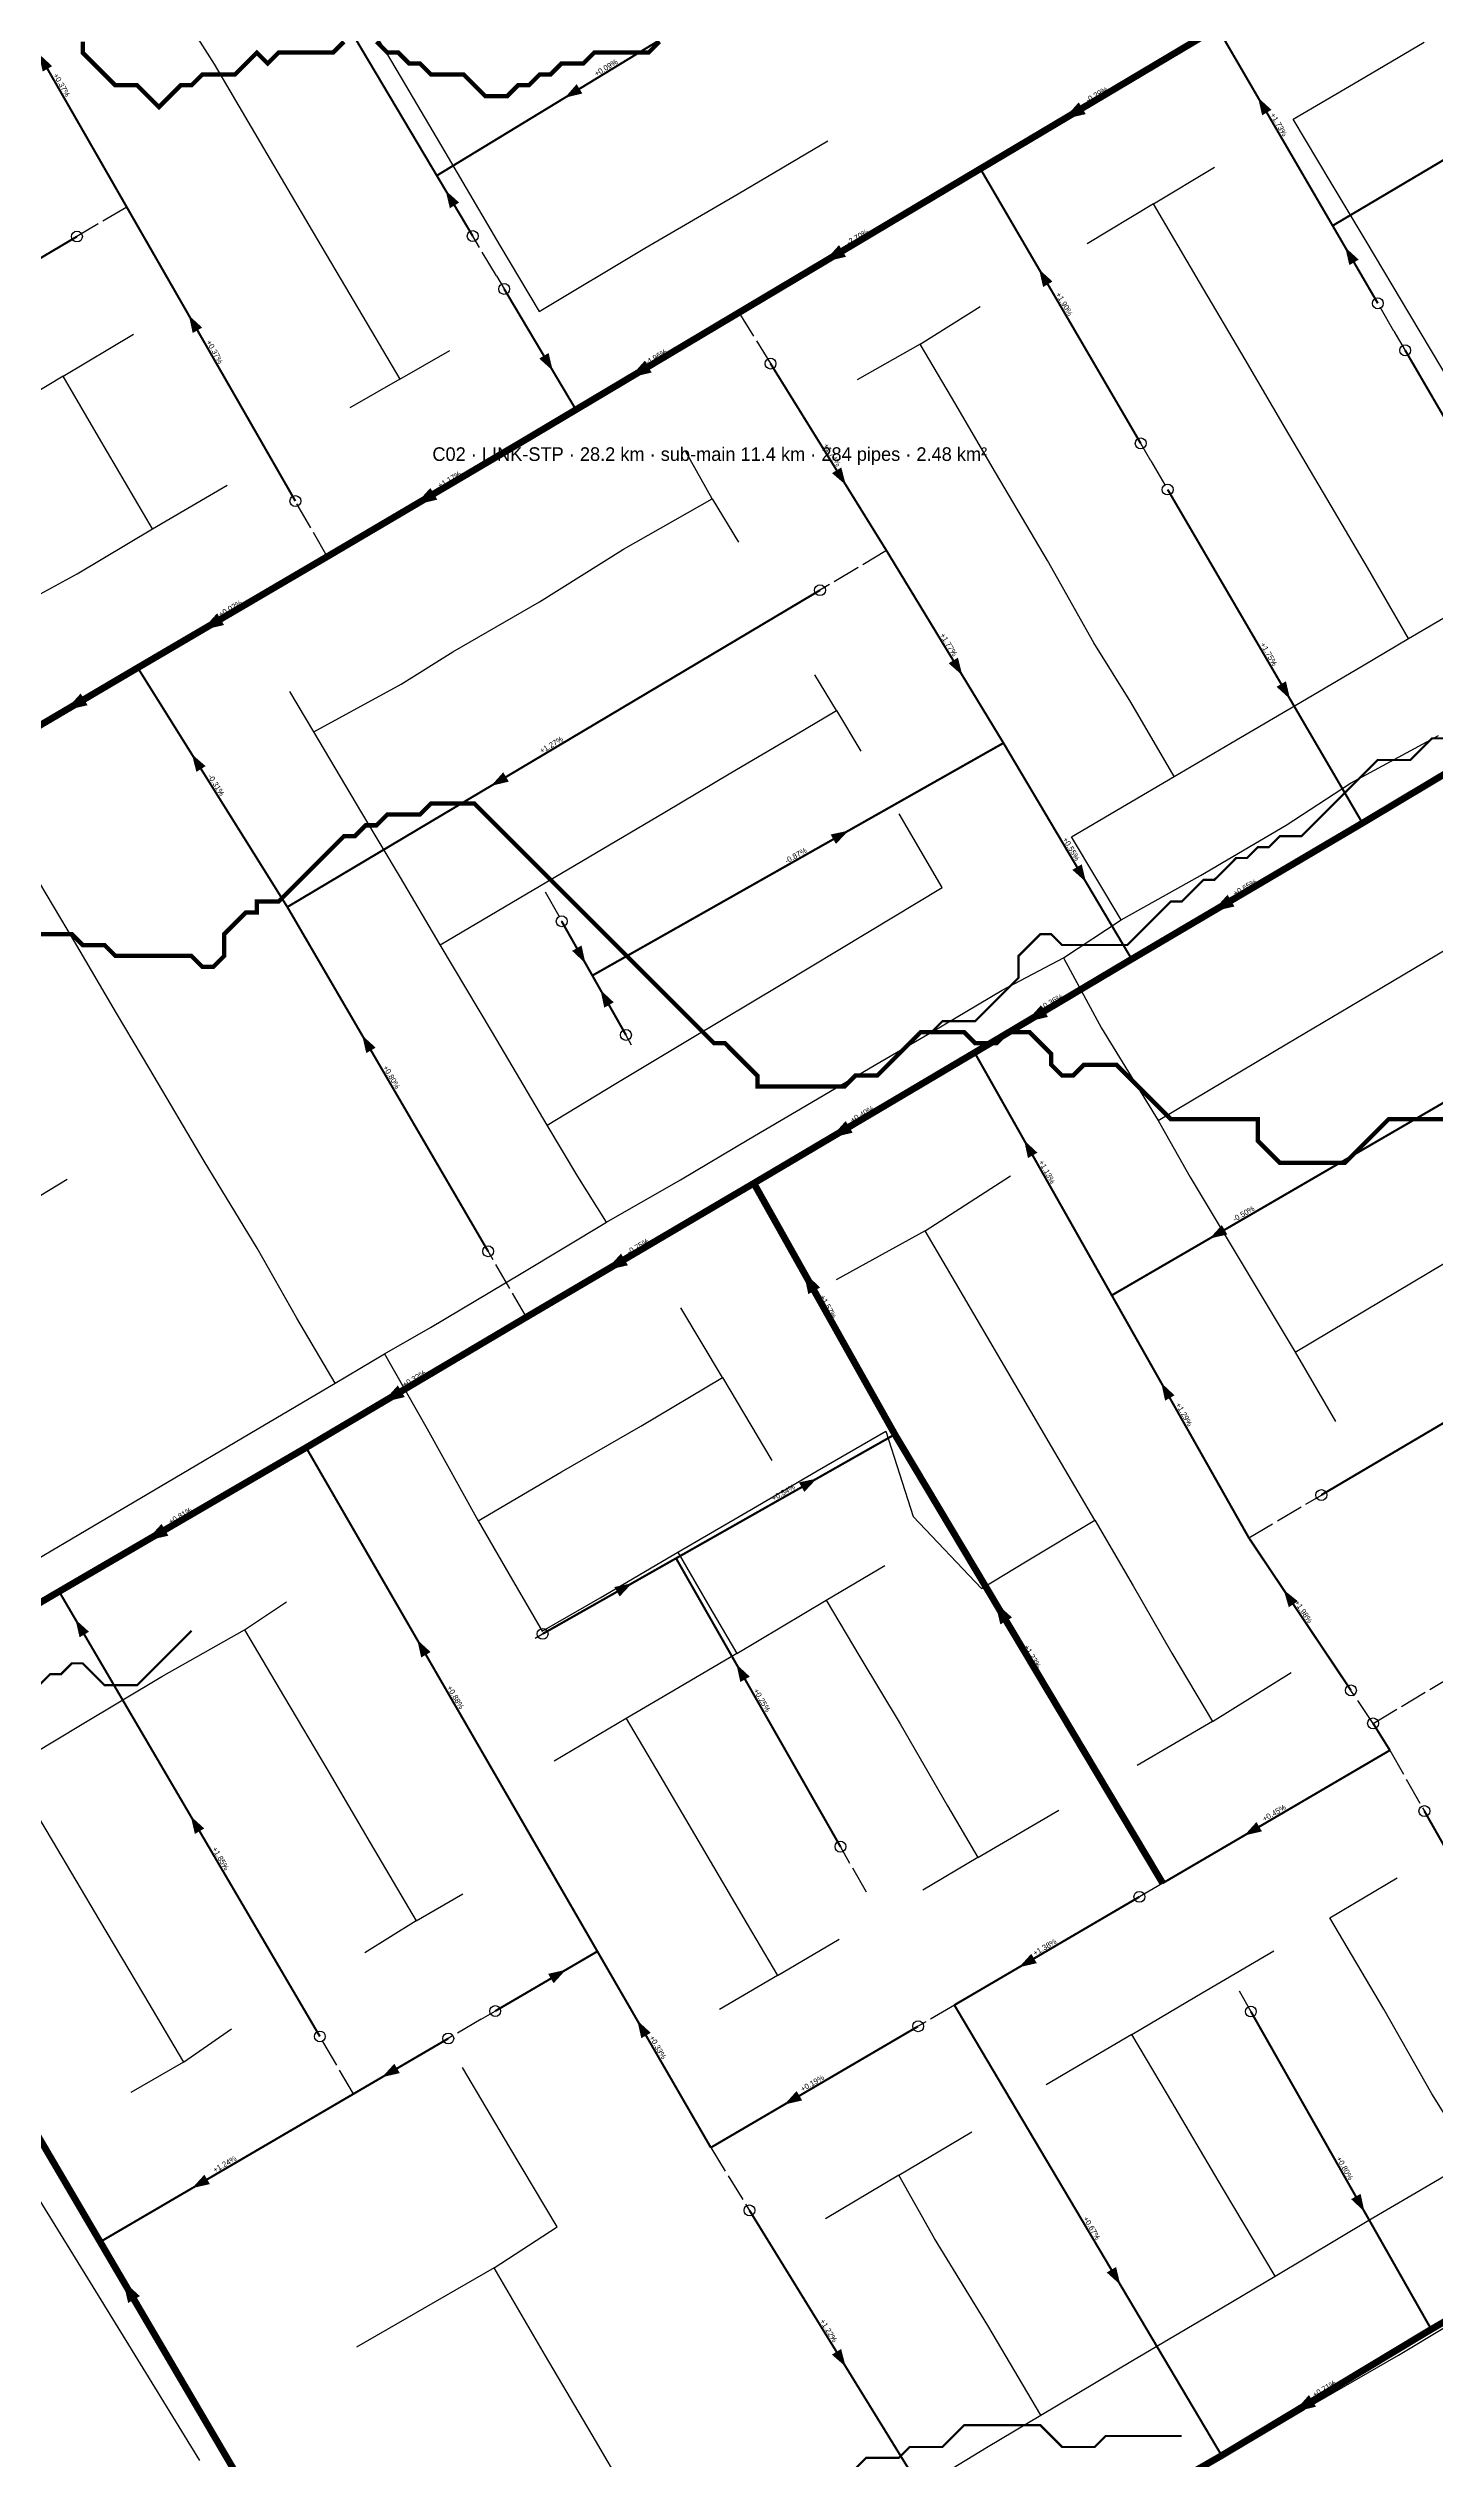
# Model space of a CAD drawing. Header units: metres. Extents: x 441395 to 476894, y 2561381 to 2578972.
# Drawn here: x 445701 to 446212, y 2565940 to 2566827 of the extents above; entities that cross this region are included whole.
import ezdxf
from ezdxf.enums import TextEntityAlignment as Align

# ---------------------------------------------------------------- set-up
doc = ezdxf.new("R2010")
doc.units = ezdxf.units.M
doc.header["$LTSCALE"] = 8
doc.linetypes.add('DASHDOT', pattern=[3.556, 2.54, -0.508, 0, -0.508])
doc.linetypes.add('DASHED', pattern=[1.524, 1.27, -0.254])
for name, color, linetype in [('A_ARROWS', 7, 'Continuous'), ('A_BRANCH', 7, 'Continuous'), ('A_BUILT_2006', 252, 'Continuous'), ('A_CATCH_LABEL', 7, 'Continuous'), ('A_GRADIENT', 8, 'Continuous'), ('A_HEAD_GAP', 8, 'Continuous'), ('A_HEADS', 8, 'Continuous'), ('A_LATERAL', 7, 'Continuous'), ('A_STREAMS', 5, 'Continuous'), ('A_SUBMAIN', 7, 'Continuous')]:
    doc.layers.add(name, color=color, linetype=linetype)

msp = doc.modelspace()

# ---------------------------------------------------------------- linework, layer by layer
at = {"layer": 'A_ARROWS', "color": 1}
for points in [[(445697.98, 2566824.58), (445702.9, 2566820.02), (445699.43, 2566818.03)], [(445891.35, 2566808.35), (445895.78, 2566813.39), (445897.86, 2566809.97)], [(446074.81, 2566800.46), (446080.41, 2566806.7), (446082.97, 2566802.4)], [(446146.35, 2566808.47), (446151.3, 2566803.95), (446147.84, 2566801.93)], [(445847.59, 2566774.32), (445852.58, 2566769.84), (445849.14, 2566767.79)], [(445986.66, 2566747.99), (445992.26, 2566754.23), (445994.82, 2566749.93)], [(446178.42, 2566753.39), (446183.37, 2566748.87), (446179.91, 2566746.85)], [(446065.81, 2566745.34), (446070.77, 2566740.82), (446067.31, 2566738.8)], [(445753.14, 2566728.44), (445758.06, 2566723.88), (445754.59, 2566721.89)], [(445887, 2566708.01), (445882.01, 2566712.49), (445885.45, 2566714.54)], [(445915.19, 2566705.41), (445920.78, 2566711.65), (445923.34, 2566707.36)], [(445836.36, 2566658.7), (445841.98, 2566664.92), (445844.52, 2566660.61)], [(445994.77, 2566665.98), (445989.69, 2566670.37), (445993.09, 2566672.47)], [(445757.93, 2566612.63), (445763.57, 2566618.83), (445766.1, 2566614.51)], [(446037.6, 2566596.01), (446032.56, 2566600.44), (446035.98, 2566602.52)], [(446158.11, 2566587.29), (446153.15, 2566591.8), (446156.61, 2566593.82)], [(445707.76, 2566583.12), (445713.38, 2566589.34), (445715.92, 2566585.03)], [(445754.26, 2566567.01), (445759.34, 2566562.64), (445755.95, 2566560.52)], [(445864.3, 2566555.38), (445868.78, 2566560.37), (445870.82, 2566556.93)], [(445995.73, 2566538.9), (445991.14, 2566534.01), (445989.18, 2566537.49)], [(446083.06, 2566520.01), (446078.07, 2566524.49), (446081.51, 2566526.53)], [(446129.52, 2566509.13), (446135.14, 2566515.34), (446137.68, 2566511.03)], [(445899, 2566490.12), (445894.11, 2566494.71), (445897.59, 2566496.68)], [(445904.52, 2566480.38), (445909.41, 2566475.79), (445905.93, 2566473.82)], [(446060.93, 2566468.48), (446066.53, 2566474.72), (446069.08, 2566470.42)], [(445816.91, 2566463.65), (445821.86, 2566459.12), (445818.4, 2566457.11)], [(445989.11, 2566425.92), (445994.72, 2566432.15), (445997.26, 2566427.84)], [(446060.33, 2566425.08), (446065.22, 2566420.49), (446061.74, 2566418.52)], [(446128.5, 2566388.92), (446133.03, 2566393.86), (446135.04, 2566390.4)], [(445906.46, 2566377.19), (445912.09, 2566383.4), (445914.62, 2566379.1)], [(445979.23, 2566376.68), (445985.32, 2566370.92), (445980.96, 2566368.48)], [(445824.41, 2566328.71), (445830.02, 2566334.93), (445832.57, 2566330.63)], [(446110.75, 2566335.87), (446115.64, 2566331.29), (446112.16, 2566329.32)], [(445984.09, 2566300.66), (445979.5, 2566295.77), (445977.53, 2566299.25)], [(445737.47, 2566277.79), (445743.12, 2566283.98), (445745.64, 2566279.66)], [(445916.19, 2566262.2), (445911.6, 2566257.31), (445909.63, 2566260.79)], [(446155.75, 2566259.78), (446160.98, 2566255.58), (446157.65, 2566253.35)], [(445711.48, 2566248.85), (445716.44, 2566244.34), (445712.99, 2566242.32)], [(446049.62, 2566255.2), (446055.87, 2566249.61), (446051.58, 2566247.05)], [(445837.14, 2566241.42), (445842.07, 2566236.88), (445838.61, 2566234.88)], [(445954.53, 2566232.41), (445959.44, 2566227.84), (445955.96, 2566225.86)], [(445753.87, 2566176.53), (445758.83, 2566172.02), (445755.38, 2566170)], [(446141.25, 2566169.42), (446145.76, 2566174.38), (446147.78, 2566170.93)], [(446058.43, 2566120.97), (446062.95, 2566125.93), (446064.97, 2566122.48)], [(445891.83, 2566120.05), (445887.31, 2566115.1), (445885.29, 2566118.55)], [(445918.08, 2566101.42), (445923.02, 2566096.88), (445919.55, 2566094.88)], [(445824.2, 2566080.55), (445828.72, 2566085.5), (445830.74, 2566082.05)], [(445972.16, 2566070.5), (445976.67, 2566075.46), (445978.69, 2566072)], [(445754.37, 2566039.75), (445758.88, 2566044.7), (445760.9, 2566041.25)], [(446185.48, 2566031.11), (446180.58, 2566035.69), (446184.06, 2566037.67)], [(446095.69, 2566004.25), (446090.7, 2566008.73), (446094.14, 2566010.77)], [(445728.95, 2566005.69), (445735.16, 2566000.06), (445730.85, 2565997.53)], [(445994.7, 2565974.13), (445989.64, 2565978.54), (445993.04, 2565980.63)], [(446159.5, 2565957.42), (446165.07, 2565963.69), (446167.65, 2565959.4)]]:
    msp.add_solid(points, dxfattribs=at)
at = {"layer": 'A_BRANCH', "color": 1, "const_width": 0.8}
for points in [[(445857.56, 2566757.55), (445844.35, 2566779.77)], [(445967.07, 2566710.64), (446009.72, 2566641.87)], [(446200.46, 2566715.52), (446271.48, 2566593.52)], [(446113.11, 2566664.33), (446184.74, 2566541.68)], [(445985.26, 2566627.32), (445789.39, 2566510.83)], [(446416.28, 2566556.01), (446191.06, 2566425.24)], [(445863.22, 2566384.23), (445789.39, 2566510.83)], [(446180.52, 2566222.79), (446142.95, 2566278.9)], [(445801.35, 2566095.53), (445725.59, 2566224.78)], [(446207.51, 2566178.42), (446234.65, 2566130.6)], [(446102.7, 2566146.87), (446034.68, 2566107.07)], [(445865.83, 2566104.87), (445903.4, 2566126.81)], [(445959.33, 2566031.57), (446014.78, 2565941.52)]]:
    msp.add_lwpolyline(points, dxfattribs=at)
at = {"layer": 'A_BRANCH', "color": 1, "linetype": 'DASHED', "const_width": 0.8}
for points in [[(445792.33, 2566660.11), (445730.32, 2566768.21)], [(445712.02, 2566757.37), (445643.11, 2566716.57)], [(446169.62, 2566294.62), (446345.12, 2566398.08)], [(446021.36, 2566099.28), (445945.11, 2566054.67)]]:
    msp.add_lwpolyline(points, dxfattribs=at)
at = {"layer": 'A_BUILT_2006', "color": 252}
for points in [[(445746.22, 2566846.43), (445762.42, 2566820.71)], [(445811.88, 2566848.46), (445829.68, 2566818.44)], [(446183.49, 2566814.76), (446207.46, 2566828.85)], [(445762.42, 2566820.71), (445780.6, 2566789.87)], [(445829.68, 2566818.44), (445847.24, 2566788.56)], [(446159.24, 2566800.5), (446183.49, 2566814.76)], [(446172.85, 2566777.74), (446159.24, 2566800.5)], [(445780.6, 2566789.87), (445798.54, 2566759.47)], [(445847.24, 2566788.56), (445867.48, 2566754.05)], [(445955.22, 2566773.06), (445988.13, 2566792.54)], [(446107.93, 2566769.41), (446130.28, 2566782.85)], [(445920.8, 2566753.13), (445955.22, 2566773.06)], [(446186.05, 2566755.64), (446172.85, 2566777.74)], [(446107.93, 2566769.41), (446083.46, 2566754.69)], [(446124.87, 2566740.6), (446107.93, 2566769.41)], [(445798.54, 2566759.47), (445813.96, 2566733.32)], [(445867.48, 2566754.05), (445881.93, 2566729.85)], [(445881.93, 2566729.85), (445920.8, 2566753.13)], [(446202.15, 2566728.69), (446186.05, 2566755.64)], [(446141.58, 2566712.16), (446124.87, 2566740.6)], [(445813.96, 2566733.32), (445830.73, 2566704.89)], [(446022.15, 2566717.8), (446044.13, 2566731.69)], [(446221.56, 2566696.2), (446202.15, 2566728.69)], [(445706.94, 2566705.99), (445732.82, 2566721.48)], [(446022.15, 2566717.8), (445998.88, 2566704.71)], [(446035.19, 2566695.61), (446022.15, 2566717.8)], [(445830.73, 2566704.89), (445849.12, 2566715.43)], [(446156.48, 2566686.81), (446141.58, 2566712.16)], [(445706.94, 2566705.99), (445678, 2566688.66)], [(445719.97, 2566683.77), (445706.94, 2566705.99)], [(445830.73, 2566704.89), (445812.35, 2566694.35)], [(446048.63, 2566672.74), (446035.19, 2566695.61)], [(445739.83, 2566649.92), (445719.97, 2566683.77)], [(446171.62, 2566661.06), (446156.48, 2566686.81)], [(445945.57, 2566660.93), (445935.79, 2566678.44)], [(445739.83, 2566649.92), (445767.29, 2566665.93)], [(446068.89, 2566638.26), (446048.63, 2566672.74)], [(445912.98, 2566642.35), (445945.57, 2566660.93)], [(445945.57, 2566660.93), (445955.3, 2566644.94)], [(446186.54, 2566635.67), (446171.62, 2566661.06)], [(445712.06, 2566633.35), (445739.83, 2566649.92)], [(445882.1, 2566623.07), (445912.98, 2566642.35)], [(446086, 2566607.92), (446068.89, 2566638.26)], [(445689.23, 2566620.89), (445712.06, 2566633.35)], [(446201.73, 2566609.52), (446186.54, 2566635.67)], [(445850.3, 2566604.64), (445882.1, 2566623.07)], [(446201.73, 2566609.52), (446228.32, 2566625.15)], [(445831.24, 2566592.75), (445850.3, 2566604.64)], [(446099.51, 2566586.16), (446086, 2566607.92)], [(446184.71, 2566599.52), (446201.73, 2566609.52)], [(445991.35, 2566583.14), (445983.33, 2566596.19)], [(446164.13, 2566587.43), (446184.71, 2566599.52)], [(445799.09, 2566575.26), (445790.36, 2566590.03)], [(445799.09, 2566575.26), (445831.24, 2566592.75)], [(446115.55, 2566558.87), (446099.51, 2566586.16)], [(446136.34, 2566571.09), (446164.13, 2566587.43)], [(445976.21, 2566574.17), (445991.35, 2566583.14)], [(445991.35, 2566583.14), (446000.26, 2566568.09)], [(445816.81, 2566545.47), (445799.09, 2566575.26)], [(445952.44, 2566560.11), (445976.21, 2566574.17)], [(446115.55, 2566558.87), (446136.34, 2566571.09)], [(446180.33, 2566556.35), (446212.71, 2566573.84)], [(445928.15, 2566545.73), (445952.44, 2566560.11)], [(446097.94, 2566548.54), (446115.55, 2566558.87)], [(446156.63, 2566540.9), (446180.33, 2566556.35)], [(445830.94, 2566521.67), (445816.81, 2566545.47)], [(445900.33, 2566529.26), (445928.15, 2566545.73)], [(446030.22, 2566517.96), (446014.38, 2566545.1)], [(446077.79, 2566536.68), (446097.94, 2566548.54)], [(446125.15, 2566522.41), (446156.63, 2566540.9)], [(446095.96, 2566506.06), (446077.79, 2566536.68)], [(445711.09, 2566498.1), (445695.7, 2566524.12)], [(445871.89, 2566512.45), (445900.33, 2566529.26)], [(446095.96, 2566506.06), (446125.15, 2566522.41)], [(445845.63, 2566496.92), (445830.94, 2566521.67)], [(446002.76, 2566501.49), (446030.22, 2566517.96)], [(445845.63, 2566496.92), (445871.89, 2566512.45)], [(446074.76, 2566492.13), (446095.96, 2566506.06)], [(445726.61, 2566471.81), (445711.09, 2566498.1)], [(445864.8, 2566464.63), (445845.63, 2566496.92)], [(445970.95, 2566482.38), (446002.76, 2566501.49)], [(446052.21, 2566480.3), (446074.76, 2566492.13)], [(446074.76, 2566492.13), (446088.72, 2566466.34)], [(446183.36, 2566476.21), (446216.03, 2566495.63)], [(445937.77, 2566462.45), (445970.95, 2566482.38)], [(446026.31, 2566464.79), (446052.21, 2566480.3)], [(445738.79, 2566451.18), (445726.61, 2566471.81)], [(446156.93, 2566460.52), (446183.36, 2566476.21)], [(445884.89, 2566430.67), (445864.8, 2566464.63)], [(445910.2, 2566445.88), (445937.77, 2566462.45)], [(446005.83, 2566452.97), (446026.31, 2566464.79)], [(446088.72, 2566466.34), (446109.56, 2566432.37)], [(446134.56, 2566447.22), (446156.93, 2566460.52)], [(445984.34, 2566440.28), (446005.83, 2566452.97)], [(445758.8, 2566417.34), (445738.79, 2566451.18)], [(445884.89, 2566430.67), (445910.2, 2566445.88)], [(446109.56, 2566432.37), (446134.56, 2566447.22)], [(445959.15, 2566425.41), (445984.34, 2566440.28)], [(445896.17, 2566411.79), (445884.89, 2566430.67)], [(445933.94, 2566410.53), (445959.15, 2566425.41)], [(446109.56, 2566432.37), (446121.39, 2566411.45)], [(445778.25, 2566385.44), (445758.8, 2566417.34)], [(445675.18, 2566390.7), (445708.42, 2566410.71)], [(445906.69, 2566394.94), (445896.17, 2566411.79)], [(445906.69, 2566394.94), (445933.94, 2566410.53)], [(446023.98, 2566391.75), (446055.32, 2566411.99)], [(446121.39, 2566411.45), (446139.73, 2566380.86)], [(445875.39, 2566376.12), (445906.69, 2566394.94)], [(446023.98, 2566391.75), (445991.15, 2566373.79)], [(446035.12, 2566372.73), (446023.98, 2566391.75)], [(445792.85, 2566359.61), (445778.25, 2566385.44)], [(446139.73, 2566380.86), (446159.97, 2566347.16)], [(446191.85, 2566366.11), (446220.11, 2566382.9)], [(445842.02, 2566356.26), (445875.39, 2566376.12)], [(446044.78, 2566356.24), (446035.12, 2566372.73)], [(445949.39, 2566337.81), (445934.04, 2566363.5)], [(446159.97, 2566347.16), (446191.85, 2566366.11)], [(445806.92, 2566335.77), (445792.85, 2566359.61)], [(445825.06, 2566346.58), (445842.02, 2566356.26)], [(446059.01, 2566331.95), (446044.78, 2566356.24)], [(445806.92, 2566335.77), (445825.06, 2566346.58)], [(445825.06, 2566346.58), (445840.84, 2566318.93)], [(446159.97, 2566347.16), (446174.82, 2566321.71)], [(445919.4, 2566319.99), (445949.39, 2566337.81)], [(445949.39, 2566337.81), (445967.59, 2566307.33)], [(445775.56, 2566317.25), (445806.92, 2566335.77)], [(446070.44, 2566312.43), (446059.01, 2566331.95)], [(445840.84, 2566318.93), (445859.55, 2566285.09)], [(445890.21, 2566303.09), (445919.4, 2566319.99)], [(445745.26, 2566299.36), (445775.56, 2566317.25)], [(445984.26, 2566303.48), (446009.46, 2566318.06)], [(446009.46, 2566318.06), (446019.53, 2566286.7)], [(446086.28, 2566285.38), (446070.44, 2566312.43)], [(445859.55, 2566285.09), (445890.21, 2566303.09)], [(445962.3, 2566290.7), (445984.26, 2566303.48)], [(445718.13, 2566283.35), (445745.26, 2566299.36)], [(445694.44, 2566269.36), (445718.13, 2566283.35)], [(445859.55, 2566285.09), (445870.83, 2566265.69)], [(445932.97, 2566273.61), (445962.3, 2566290.7)], [(446019.53, 2566286.7), (446044.7, 2566260.21)], [(446061.46, 2566270.36), (446086.28, 2566285.38)], [(446086.28, 2566285.38), (446100.39, 2566261.28)], [(445870.83, 2566265.69), (445883.12, 2566244.57)], [(445904.41, 2566256.8), (445932.97, 2566273.61)], [(445932.97, 2566273.61), (445943.95, 2566254.76)], [(445987.55, 2566255.94), (446009.11, 2566268.75)], [(446044.7, 2566260.21), (446061.46, 2566270.36)], [(445883.12, 2566244.57), (445904.41, 2566256.8)], [(446100.39, 2566261.28), (446114.63, 2566236.48)], [(445773.67, 2566245.05), (445789.04, 2566255.39)], [(445943.95, 2566254.76), (445954.65, 2566236.38)], [(445954.65, 2566236.38), (445987.55, 2566255.94)], [(445987.55, 2566255.94), (445999.87, 2566235.06)], [(445743.18, 2566227.89), (445773.67, 2566245.05)], [(445773.67, 2566245.05), (445788.35, 2566220.18)], [(445954.65, 2566236.38), (445933.17, 2566223.72)], [(445999.87, 2566235.06), (446014.78, 2566210.46)], [(446114.63, 2566236.48), (446129.62, 2566211.38)], [(445713.27, 2566209.96), (445743.18, 2566227.89)], [(445933.17, 2566223.72), (445914.01, 2566212.47)], [(446129.62, 2566211.38), (446158.53, 2566229.42)], [(445788.35, 2566220.18), (445803.85, 2566193.93)], [(445914.01, 2566212.47), (445887.46, 2566196.71)], [(445914.01, 2566212.47), (445926.36, 2566191.48)], [(445687.1, 2566194.23), (445713.27, 2566209.96)], [(446014.78, 2566210.46), (446032.13, 2566180.36)], [(446129.62, 2566211.38), (446101.85, 2566195.17)], [(445687.1, 2566194.23), (445702.87, 2566167.6)], [(445803.85, 2566193.93), (445819.9, 2566166.75)], [(445926.36, 2566191.48), (445940.35, 2566167.68)], [(446032.13, 2566180.36), (446043.36, 2566161.32)], [(446043.36, 2566161.32), (446073.03, 2566178.77)], [(445702.87, 2566167.6), (445720.31, 2566138.15)], [(445940.35, 2566167.68), (445958.47, 2566136.86)], [(445819.9, 2566166.75), (445836.81, 2566138.1)], [(446043.36, 2566161.32), (446023.04, 2566149.37)], [(446172.75, 2566139.19), (446197.54, 2566153.8)], [(445836.81, 2566138.1), (445853.93, 2566147.92)], [(445720.31, 2566138.15), (445736.44, 2566110.92)], [(445836.81, 2566138.1), (445817.88, 2566126.25)], [(445958.47, 2566136.86), (445969.6, 2566117.95)], [(446192.65, 2566105.62), (446172.75, 2566139.19)], [(445969.6, 2566117.95), (445992.26, 2566131.27)], [(446123.76, 2566110.36), (446152.17, 2566127.06)], [(445969.6, 2566117.95), (445948.28, 2566105.41)], [(445736.44, 2566110.92), (445751.14, 2566086.1)], [(446099.99, 2566096.31), (446123.76, 2566110.36)], [(446210.27, 2566074.38), (446192.65, 2566105.62)], [(445751.14, 2566086.1), (445768.89, 2566098.37)], [(446099.99, 2566096.31), (446068.45, 2566077.72)], [(446113.09, 2566074.21), (446099.99, 2566096.31)], [(445751.14, 2566086.1), (445731.86, 2566074.91)], [(445871.2, 2566054.76), (445853.76, 2566084.06)], [(446133.31, 2566039.9), (446113.09, 2566074.21)], [(446225.35, 2566050.44), (446210.27, 2566074.38)], [(445888.62, 2566025.5), (445871.2, 2566054.76)], [(446014.2, 2566044.5), (446041.06, 2566060.49)], [(446014.2, 2566044.5), (445987.34, 2566028.52)], [(446027.35, 2566021.28), (446014.2, 2566044.5)], [(446210.98, 2566041.93), (446225.35, 2566050.44)], [(445698.38, 2566035.12), (445716.87, 2566005.02)], [(446152.7, 2566007.38), (446133.31, 2566039.9)], [(446187.08, 2566027.94), (446210.98, 2566041.93)], [(446152.7, 2566007.38), (446187.08, 2566027.94)], [(445865.41, 2566010.42), (445888.62, 2566025.5)], [(446046.93, 2565989.28), (446027.35, 2566021.28)], [(445865.41, 2566010.42), (445840.55, 2565996.11)], [(445884.36, 2565978.04), (445865.41, 2566010.42)], [(445716.87, 2566005.02), (445737.19, 2565971.95)], [(446129.13, 2565993.41), (446152.7, 2566007.38)], [(445840.55, 2565996.11), (445814.82, 2565981.31)], [(446100.16, 2565976.38), (446129.13, 2565993.41)], [(446197.99, 2565978.3), (446231.18, 2565998.28)], [(446066.49, 2565956.28), (446046.93, 2565989.28)], [(445902.65, 2565946.91), (445884.36, 2565978.04)], [(446066.49, 2565956.28), (446100.16, 2565976.38)], [(446163.36, 2565958.39), (446197.99, 2565978.3)], [(445737.19, 2565971.95), (445757.08, 2565939.58)], [(446046.45, 2565944.4), (446066.49, 2565956.28)], [(446133.76, 2565940.88), (446163.36, 2565958.39)], [(445923.06, 2565912.15), (445902.65, 2565946.91)], [(446026.39, 2565932.13), (446046.45, 2565944.4)], [(446105.28, 2565924.13), (446133.76, 2565940.88)]]:
    msp.add_lwpolyline(points, dxfattribs=at)
at = {"layer": 'A_HEAD_GAP', "color": 8, "linetype": 'DASHED'}
for points in [[(445730.32, 2566768.21), (445712.02, 2566757.37)], [(445866.28, 2566742.88), (445857.56, 2566757.55)], [(445866.28, 2566742.88), (445869.12, 2566738.09)], [(445955.44, 2566729.39), (445967.07, 2566710.64)], [(446196.33, 2566722.62), (446190.4, 2566732.8)], [(446196.33, 2566722.62), (446200.46, 2566715.52)], [(446106.96, 2566674.87), (446103.21, 2566681.29)], [(446106.96, 2566674.87), (446113.11, 2566664.33)], [(445804.06, 2566639.67), (445792.33, 2566660.11)], [(446009.72, 2566641.87), (445985.26, 2566627.32)], [(445884.16, 2566516.37), (445890.27, 2566505.57)], [(445916, 2566460.08), (445913.9, 2566463.79)], [(445877.33, 2566360.05), (445863.22, 2566384.23)], [(446142.95, 2566278.9), (446169.62, 2566294.62)], [(445880.51, 2566242), (445883.26, 2566243.56)], [(446188.64, 2566210.66), (446180.52, 2566222.79)], [(446188.64, 2566210.66), (446220.13, 2566229.46)], [(446194.83, 2566200.76), (446207.51, 2566178.42)], [(446002.32, 2566148.59), (445992.78, 2566165.32)], [(446111.28, 2566151.89), (446102.7, 2566146.87)], [(446034.68, 2566107.07), (446021.36, 2566099.28)], [(446139.4, 2566112.3), (446143.71, 2566104.7)], [(445860.69, 2566101.87), (445848.56, 2566094.78)], [(445860.69, 2566101.87), (445865.83, 2566104.87)], [(445813.72, 2566074.42), (445801.35, 2566095.53)], [(445945.11, 2566054.67), (445959.33, 2566031.57)]]:
    msp.add_lwpolyline(points, dxfattribs=at)
at = {"layer": 'A_HEADS', "color": 1}
for centre in [(445712.02, 2566757.37), (445857.56, 2566757.55), (445869.12, 2566738.09), (446190.4, 2566732.8), (446200.46, 2566715.52), (445967.07, 2566710.64), (446103.21, 2566681.29), (446113.11, 2566664.33), (445792.33, 2566660.11), (445985.26, 2566627.32), (445890.27, 2566505.57), (445913.9, 2566463.79), (445863.22, 2566384.23), (446169.62, 2566294.62), (445883.26, 2566243.56), (446180.52, 2566222.79), (446188.64, 2566210.66), (446207.51, 2566178.42), (445992.78, 2566165.32), (446102.7, 2566146.87), (445865.83, 2566104.87), (446143.71, 2566104.7), (445801.35, 2566095.53), (445848.56, 2566094.78), (446021.36, 2566099.28), (445959.33, 2566031.57)]:
    msp.add_circle(centre, 2, dxfattribs=at)
at = {"layer": 'A_LATERAL', "color": 1, "linetype": 'DASHED', "const_width": 0.8}
for points in [[(445844.35, 2566779.77), (445767.74, 2566908.66)], [(445730.32, 2566768.21), (445679.74, 2566856.38)], [(445970.39, 2566856.43), (445844.35, 2566779.77)], [(445890.27, 2566505.57), (445901.55, 2566485.63)], [(445992.78, 2566165.32), (445932.33, 2566271.35)], [(446188.64, 2566210.66), (446194.83, 2566200.76)], [(446194.83, 2566200.76), (446111.28, 2566151.89)], [(445945.11, 2566054.67), (445903.4, 2566126.81)]]:
    msp.add_lwpolyline(points, dxfattribs=at)
at = {"layer": 'A_LATERAL', "color": 1, "const_width": 0.8}
for points in [[(446173.78, 2566761.35), (446131.42, 2566834.12)], [(446278.23, 2566823.22), (446173.78, 2566761.35)], [(446103.21, 2566681.29), (446044.24, 2566782.28)], [(446190.4, 2566732.8), (446173.78, 2566761.35)], [(445869.12, 2566738.09), (445895.51, 2566693.69)], [(446009.72, 2566641.87), (446052.72, 2566571.13)], [(446052.72, 2566571.13), (446099.88, 2566491.66)], [(445913.9, 2566463.79), (445901.55, 2566485.63)], [(446092.56, 2566368.05), (446042.12, 2566457.29)], [(446142.95, 2566278.9), (446092.56, 2566368.05)], [(445903.4, 2566126.81), (445796.3, 2566312.06)], [(445932.33, 2566271.35), (446012.79, 2566316.92)], [(446034.68, 2566107.07), (446132.96, 2565941.43)], [(446143.71, 2566104.7), (446210.03, 2565987.85)], [(445848.56, 2566094.78), (445813.72, 2566074.42)], [(445813.72, 2566074.42), (445720.56, 2566019.99)]]:
    msp.add_lwpolyline(points, dxfattribs=at)
at = {"layer": 'A_LATERAL', "color": 1, "linetype": 'DASHDOT', "const_width": 0.8}
for points in [[(445789.39, 2566510.83), (445734.37, 2566598.81)], [(445901.55, 2566485.63), (446052.72, 2566571.13)], [(446191.06, 2566425.24), (446092.56, 2566368.05)], [(445883.26, 2566243.56), (445932.33, 2566271.35)], [(445725.59, 2566224.78), (445705.45, 2566259.14)], [(446014.78, 2565941.52), (446045.74, 2565891.22)]]:
    msp.add_lwpolyline(points, dxfattribs=at)
at = {"layer": 'A_STREAMS', "color": 5}
for points, const_width in [([(445810.17, 2566828.99), (445806.17, 2566824.99), (445802.17, 2566824.99), (445798.17, 2566824.99), (445794.17, 2566824.99), (445790.17, 2566824.99), (445786.16, 2566824.99), (445782.16, 2566820.99), (445778.16, 2566824.99), (445774.16, 2566820.99), (445770.16, 2566816.98), (445766.16, 2566816.98), (445762.15, 2566816.98), (445758.15, 2566816.98), (445754.15, 2566812.98), (445750.15, 2566812.98), (445746.15, 2566808.98), (445742.15, 2566804.98), (445738.14, 2566808.98), (445734.14, 2566812.98), (445730.14, 2566812.98), (445726.14, 2566812.98), (445722.14, 2566816.98), (445718.13, 2566820.99), (445714.13, 2566824.99), (445714.13, 2566828.99)], 1.6), ([(445926.23, 2566828.99), (445922.22, 2566824.99), (445918.22, 2566824.99), (445914.22, 2566824.99), (445910.22, 2566824.99), (445906.22, 2566824.99), (445902.22, 2566824.99), (445898.21, 2566820.99), (445894.21, 2566820.99), (445890.21, 2566820.99), (445886.21, 2566816.98), (445882.21, 2566816.98), (445878.2, 2566812.98), (445874.2, 2566812.98), (445870.2, 2566808.98), (445866.2, 2566808.98), (445862.2, 2566808.98), (445858.2, 2566812.98), (445854.19, 2566816.98), (445850.19, 2566816.98), (445846.19, 2566816.98), (445842.19, 2566816.98), (445838.19, 2566820.99), (445834.19, 2566820.99), (445830.18, 2566824.99), (445826.18, 2566824.99), (445822.18, 2566828.99)], 1.6), ([(446214.35, 2566572.87), (446210.35, 2566572.87), (446206.35, 2566568.87), (446202.35, 2566564.87), (446198.34, 2566564.87), (446194.34, 2566564.87), (446190.34, 2566564.87), (446186.34, 2566560.87), (446182.34, 2566556.87), (446178.34, 2566552.87), (446174.33, 2566548.86), (446170.33, 2566544.86), (446166.33, 2566540.86), (446162.33, 2566536.86), (446158.33, 2566536.86), (446154.33, 2566536.86), (446150.32, 2566532.86), (446146.32, 2566532.86), (446142.32, 2566528.86), (446138.32, 2566528.86), (446134.32, 2566524.85), (446130.31, 2566520.85), (446126.31, 2566520.85), (446122.31, 2566516.85), (446118.31, 2566512.85), (446114.31, 2566512.85), (446110.31, 2566508.85), (446106.3, 2566504.84), (446102.3, 2566500.84), (446098.3, 2566496.84), (446094.3, 2566496.84), (446090.3, 2566496.84), (446086.3, 2566496.84), (446082.29, 2566496.84), (446078.29, 2566496.84), (446074.29, 2566496.84), (446070.29, 2566500.84), (446066.29, 2566500.84), (446062.29, 2566496.84), (446058.28, 2566492.84), (446058.28, 2566488.84), (446058.28, 2566484.84), (446054.28, 2566480.83), (446050.28, 2566476.83), (446046.28, 2566472.83), (446042.28, 2566468.83), (446038.27, 2566468.83), (446034.27, 2566468.83), (446030.27, 2566468.83), (446026.27, 2566464.83)], 0.8), ([(446026.27, 2566464.83), (446022.27, 2566464.83), (446018.27, 2566460.82), (446014.26, 2566456.82), (446010.26, 2566452.82), (446006.26, 2566448.82), (446002.26, 2566448.82), (445998.26, 2566448.82), (445994.26, 2566444.82), (445990.25, 2566444.82), (445986.25, 2566444.82), (445982.25, 2566444.82), (445978.25, 2566444.82), (445974.25, 2566444.82), (445970.24, 2566444.82), (445966.24, 2566444.82), (445962.24, 2566444.82), (445962.24, 2566448.82), (445958.24, 2566452.82), (445954.24, 2566456.82), (445950.24, 2566460.82), (445946.23, 2566460.82), (445942.23, 2566464.83), (445938.23, 2566468.83), (445934.23, 2566472.83), (445930.23, 2566476.83), (445926.23, 2566480.83), (445922.22, 2566484.84), (445918.22, 2566488.84), (445914.22, 2566492.84), (445910.22, 2566496.84), (445906.22, 2566500.84), (445902.22, 2566504.84), (445898.21, 2566508.85), (445894.21, 2566512.85), (445890.21, 2566516.85), (445886.21, 2566520.85), (445882.21, 2566524.85), (445878.2, 2566528.86), (445874.2, 2566532.86), (445870.2, 2566536.86), (445866.2, 2566540.86), (445862.2, 2566544.86), (445858.2, 2566548.86), (445854.19, 2566548.86), (445850.19, 2566548.86), (445846.19, 2566548.86), (445842.19, 2566548.86), (445838.19, 2566544.86), (445834.19, 2566544.86), (445830.18, 2566544.86), (445826.18, 2566544.86), (445822.18, 2566540.86), (445818.18, 2566540.86), (445814.18, 2566536.86), (445810.17, 2566536.86), (445806.17, 2566532.86), (445802.17, 2566528.86), (445798.17, 2566524.85), (445794.17, 2566520.85), (445790.17, 2566516.85), (445786.16, 2566512.85), (445782.16, 2566512.85), (445778.16, 2566512.85), (445778.16, 2566508.85), (445774.16, 2566508.85), (445770.16, 2566504.84), (445766.16, 2566500.84), (445766.16, 2566496.84), (445766.16, 2566492.84), (445762.15, 2566488.84), (445758.15, 2566488.84), (445754.15, 2566492.84), (445750.15, 2566492.84), (445746.15, 2566492.84), (445742.15, 2566492.84), (445738.14, 2566492.84), (445734.14, 2566492.84), (445730.14, 2566492.84), (445726.14, 2566492.84), (445722.14, 2566496.84), (445718.13, 2566496.84), (445714.13, 2566496.84), (445710.13, 2566500.84), (445706.13, 2566500.84), (445702.13, 2566500.84), (445698.13, 2566500.84)], 1.6), ([(446214.35, 2566432.81), (446210.35, 2566432.81), (446206.35, 2566432.81), (446202.35, 2566432.81), (446198.34, 2566432.81), (446194.34, 2566432.81), (446190.34, 2566428.81), (446186.34, 2566424.81), (446182.34, 2566420.81), (446178.34, 2566416.81), (446174.33, 2566416.81), (446170.33, 2566416.81), (446166.33, 2566416.81), (446162.33, 2566416.81), (446158.33, 2566416.81), (446154.33, 2566416.81), (446150.32, 2566420.81), (446146.32, 2566424.81), (446146.32, 2566428.81), (446146.32, 2566432.81), (446142.32, 2566432.81), (446138.32, 2566432.81), (446134.32, 2566432.81), (446130.31, 2566432.81), (446126.31, 2566432.81), (446122.31, 2566432.81), (446118.31, 2566432.81), (446114.31, 2566432.81), (446110.31, 2566436.81), (446106.3, 2566440.82), (446102.3, 2566444.82), (446098.3, 2566448.82), (446094.3, 2566452.82), (446090.3, 2566452.82), (446086.3, 2566452.82), (446082.29, 2566452.82), (446078.29, 2566448.82), (446074.29, 2566448.82), (446070.29, 2566452.82), (446070.29, 2566456.82), (446066.29, 2566460.82), (446062.29, 2566464.83), (446058.28, 2566464.83), (446054.28, 2566464.83), (446050.28, 2566460.82), (446046.28, 2566460.82), (446042.28, 2566460.82), (446038.27, 2566464.83), (446034.27, 2566464.83), (446030.27, 2566464.83), (446026.27, 2566464.83)], 1.6), ([(445754.15, 2566244.73), (445750.15, 2566240.73), (445746.15, 2566236.72), (445742.15, 2566232.72), (445738.14, 2566228.72), (445734.14, 2566224.72), (445730.14, 2566224.72), (445726.14, 2566224.72), (445722.14, 2566224.72), (445718.13, 2566228.72), (445714.13, 2566232.72), (445710.13, 2566232.72), (445706.13, 2566228.72), (445702.13, 2566228.72), (445698.13, 2566224.72)], 0.8), ([(446118.31, 2565948.6), (446114.31, 2565948.6), (446110.31, 2565948.6), (446106.3, 2565948.6), (446102.3, 2565948.6), (446098.3, 2565948.6), (446094.3, 2565948.6), (446090.3, 2565948.6), (446086.3, 2565944.59), (446082.29, 2565944.59), (446078.29, 2565944.59), (446074.29, 2565944.59), (446070.29, 2565948.6), (446066.29, 2565952.6), (446062.29, 2565952.6), (446058.28, 2565952.6), (446054.28, 2565952.6), (446050.28, 2565952.6), (446046.28, 2565952.6), (446042.28, 2565952.6), (446038.27, 2565952.6), (446034.27, 2565948.6), (446030.27, 2565944.59), (446026.27, 2565944.59), (446022.27, 2565944.59), (446018.27, 2565944.59), (446014.26, 2565940.59), (446010.26, 2565940.59), (446006.26, 2565940.59), (446002.26, 2565940.59), (445998.26, 2565936.59)], 0.8)]:
    msp.add_lwpolyline(points, dxfattribs=dict(at, const_width=const_width))
at = {"layer": 'A_SUBMAIN', "color": 1, "linetype": 'DASHDOT', "const_width": 2.5}
for points in [[(446131.42, 2566834.12), (446044.24, 2566782.28)], [(446044.24, 2566782.28), (445955.44, 2566729.39)], [(445734.37, 2566598.81), (445697.19, 2566576.9)], [(445960.93, 2566409.25), (445877.33, 2566360.05)], [(445747.88, 2565973.46), (445720.56, 2566019.99)], [(446132.96, 2565941.43), (446045.74, 2565891.22)]]:
    msp.add_lwpolyline(points, dxfattribs=at)
at = {"layer": 'A_SUBMAIN', "color": 1, "const_width": 2.5}
for points in [[(445955.44, 2566729.39), (445895.51, 2566693.69)], [(445895.51, 2566693.69), (445885.68, 2566687.84), (445874.68, 2566681.29), (445804.06, 2566639.67)], [(446184.74, 2566541.68), (446099.88, 2566491.66)], [(446012.79, 2566316.92), (445960.93, 2566409.25)], [(445796.3, 2566312.06), (445705.45, 2566259.14)], [(446111.28, 2566151.89), (446012.79, 2566316.92)], [(445705.45, 2566259.14), (445612.26, 2566204.48)], [(445720.56, 2566019.99), (445665.53, 2566113.72)], [(446289.47, 2566034), (446210.03, 2565987.85)], [(446210.03, 2565987.85), (446132.96, 2565941.43)], [(445807.48, 2565871.92), (445747.88, 2565973.46)]]:
    msp.add_lwpolyline(points, dxfattribs=at)
at = {"layer": 'A_SUBMAIN', "color": 1, "linetype": 'DASHED', "const_width": 2.5}
for points in [[(445804.06, 2566639.67), (445734.37, 2566598.81)], [(446271.48, 2566593.52), (446184.74, 2566541.68)], [(446099.88, 2566491.66), (446042.12, 2566457.29)], [(446042.12, 2566457.29), (445960.93, 2566409.25)], [(445877.33, 2566360.05), (445796.3, 2566312.06)]]:
    msp.add_lwpolyline(points, dxfattribs=at)

# ---------------------------------------------------------------- texts
at = {"layer": 'A_CATCH_LABEL', "color": 1}
msp.add_text('C02 · LINK-STP · 28.2 km · sub-main 11.4 km · 284 pipes · 2.48 km²', height=5, dxfattribs=at).set_placement((445944.72, 2566677.36), align=Align.MIDDLE_CENTER)
at = {"layer": 'A_GRADIENT', "color": 1}
for s, rotation, p in [('+0.37%', 299.84186, (445705.03, 2566812.29)), ('+0.09%', 31.31038, (445907.37, 2566818.1)), ('-0.29%', 30.73839, (446087.83, 2566808.2)), ('+1.73%', 300.20498, (446152.6, 2566797.74)), ('-2.70%', 30.77868, (445999.84, 2566755.83)), ('+1.90%', 300.28358, (446073.73, 2566731.78)), ('+0.37%', 299.84186, (445761.33, 2566714.16)), ('+4.96%', 30.77856, (445925.47, 2566711.54)), ('+1.74%', -58.19082, (445988.39, 2566676.26)), ('+1.17%', 30.51127, (445849.82, 2566666.63)), ('+0.02%', 30.38253, (445769.22, 2566619.24)), ('+1.77%', -58.70915, (446031.22, 2566606.5)), ('+1.75%', -59.71642, (446148.93, 2566603.01)), ('+1.27%', 30.74188, (445887.32, 2566569.08)), ('-0.31%', 302.02073, (445761.88, 2566554.82)), ('-0.87%', 29.49178, (445977.13, 2566528.38)), ('+0.55%', -59.3114, (446076.3, 2566531.39)), ('+0.65%', 30.5164, (446142.31, 2566516.67)), ('+0.36%', 30.74975, (446071, 2566474.47)), ('+0.80%', 300.2515, (445826.31, 2566447.53)), ('+0.40%', 30.61498, (446001.53, 2566433.27)), ('+1.13%', 299.47631, (446067.34, 2566412.67)), ('-0.50%', 30.14028, (446141.81, 2566396.65)), ('-0.75%', 30.47688, (445919.13, 2566384.65)), ('+1.57%', 299.31833, (445986.86, 2566363.08)), ('+0.32%', 30.63709, (445836.81, 2566336.05)), ('+1.29%', 299.47631, (446117.76, 2566323.48)), ('+0.54%', 29.52706, (445972.56, 2566294.13)), ('+0.81%', 30.21611, (445750.87, 2566285.6)), ('+1.98%', 303.80133, (446161.73, 2566250.85)), ('+1.23%', 300.83101, (446062.04, 2566234.4)), ('+0.88%', 300.03426, (445849.85, 2566219.44)), ('+0.25%', 299.68933, (445962.56, 2566218.34)), ('+0.45%', 30.32814, (446153.06, 2566176.33)), ('+1.85%', 300.37612, (445763.47, 2566160.15)), ('+1.38%', 30.32814, (446068.69, 2566126.97)), ('+0.33%', 300.03426, (445924.25, 2566090.74)), ('+0.19%', 30.32814, (445983.23, 2566076.98)), ('+1.24%', 30.294, (445767.14, 2566047.21)), ('+0.80%', -60.42101, (446176.87, 2566046.28)), ('+0.67%', -59.31894, (446083.82, 2566024.25)), ('+1.22%', -58.37967, (445987.05, 2565986.55)), ('+0.71%', 31.0604, (446171.5, 2565964.64))]:
    msp.add_text(s, height=2, rotation=rotation, dxfattribs=at).set_placement(p, align=Align.BOTTOM_CENTER)

doc.saveas('drawing.dxf')
